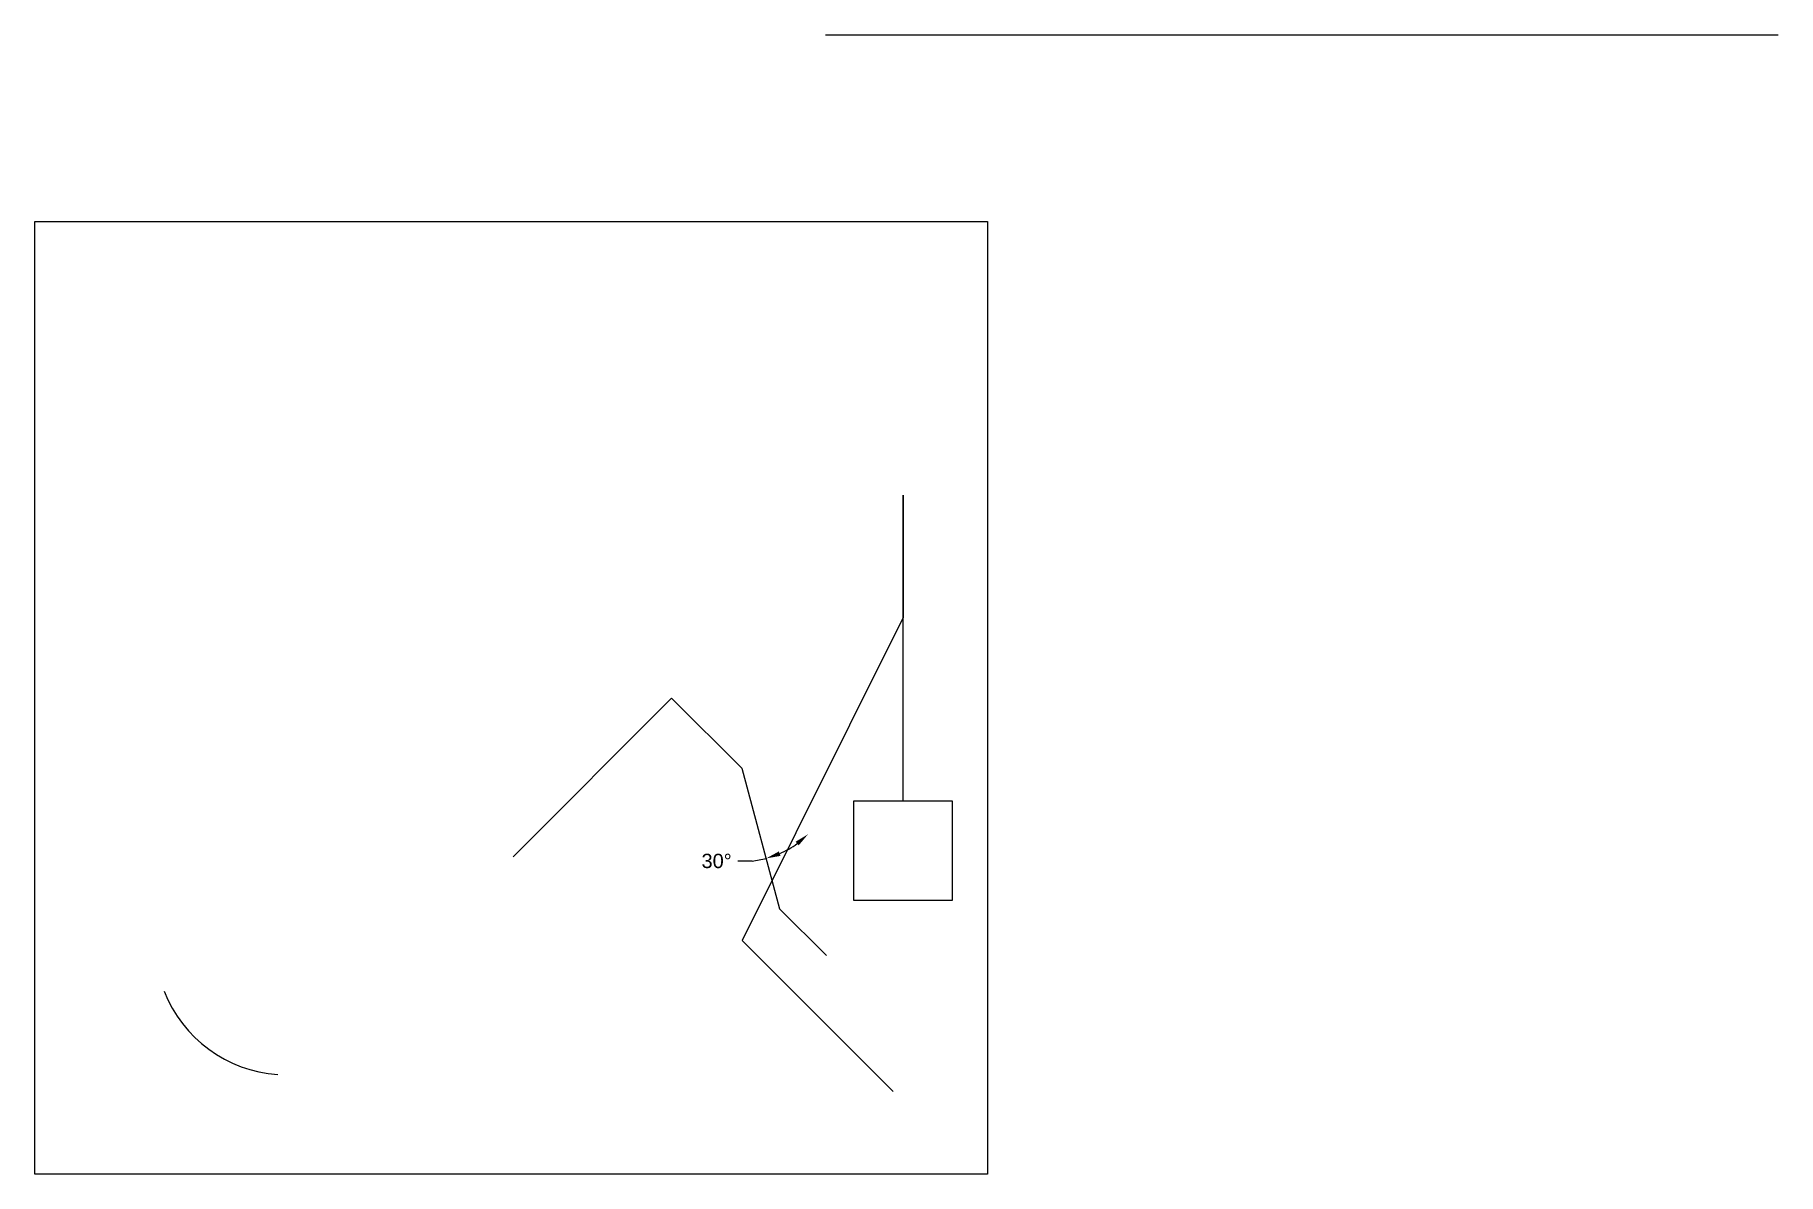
# Model space of a CAD drawing. Header units: inches. Extents: x 5.6 to 27.6, y 3.6 to 18.
import ezdxf

# ---------------------------------------------------------------- set-up
doc = ezdxf.new("R2010")
doc.units = ezdxf.units.IN
doc.header["$MEASUREMENT"] = 0
doc.layers.get('0').update_dxf_attribs({"color": 10})
doc.styles.get("Standard").update_dxf_attribs({"font": 'arial.ttf'})
doc.dimstyles.get("Standard").update_dxf_attribs({"dimtxt": 0.18, "dimasz": 0.18, "dimexe": 0.18, "dimexo": 0.0625, "dimgap": 0.09, "dimtad": 0, "dimtih": 1, "dimtoh": 1, "dimdec": 4, "dimzin": 0, "dimdsep": 46, "dimtxsty": 'Standard', "dimcen": 0.09, "dimadec": 0, "dimazin": 0, "dimtfac": 1, "dimtdec": 4, "dimtofl": 0, "dimtmove": 0, "dimatfit": 3, "dimfxl": 1, "dimtolj": 1, "dimtzin": 0, "dimarcsym": 0})
picture_1 = doc.add_image_def('image1.jpg', size_in_pixel=(2160, 2160))

# ---------------------------------------------------------------- blocks, each defined once
blk = doc.blocks.new('*D2')
at = {"color": 0, "lineweight": -2, "transparency": 16777216}
blk.add_line((14.648, 7.583), (14.468, 7.583), dxfattribs=at)
for start, end in [(293.77, 306.23), (276.23, 285)]:
    blk.add_arc((14.52, 8.753), 1.177, start, end, dxfattribs=at)
at = {"color": 0, "transparency": 16777216}
for points in [[(15.196, 7.826), (15.235, 7.781), (15.353, 7.921)], [(15.005, 7.648), (14.985, 7.704), (14.825, 7.616)]]:
    blk.add_solid(points, dxfattribs=at)
at = {"layer": 'Defpoints', "color": 0, "transparency": 16777216}
for p in [(14.52, 8.753), (14.558, 8.716), (15.195, 7.789), (15.688, 7.585), (14.995, 6.982)]:
    blk.add_point(p, dxfattribs=at)
at = {"color": 0, "transparency": 16777216, "insert": (14.201, 7.583), "char_height": 0.18, "attachment_point": 5}
blk.add_mtext('\\A1;30°', dxfattribs=at)

msp = doc.modelspace()

# ---------------------------------------------------------------- linework, layer by layer
msp.add_line((15.57202, 17.99059), (27.57202, 17.99059))
at = {"color": 0}
for p, q in [((16.54876, 8.33883), (16.54876, 12.19218)), ((16.54876, 12.19218), (16.54876, 10.64898)), ((16.54876, 10.64898), (14.5226, 6.58053)), ((13.63408, 9.63438), (11.63683, 7.63713)), ((13.63408, 9.63438), (14.52028, 8.75282)), ((14.52028, 8.75282), (14.99478, 6.98196)), ((14.99478, 6.98196), (15.58404, 6.3927)), ((14.5226, 6.58053), (15.60807, 5.49506)), ((15.60807, 5.49506), (16.42495, 4.67817))]:
    msp.add_line(p, q, dxfattribs=at)
msp.add_lwpolyline([(15.92376, 7.08883), (17.17376, 7.08883), (17.17376, 8.33883), (15.92376, 8.33883)], close=True)
msp.add_arc((8.79246, 6.55526), 1.6671, 201.459512, 265.853807, dxfattribs=at)

# ---------------------------------------------------------------- dimensions: what is measured, and where the dimension line sits
dim = msp.add_angular_dim_2l(base=(15.19538, 7.78886), line1=((14.55778, 8.71553), (15.68792, 7.58538)), line2=((14.52028, 8.75282), (14.99478, 6.98196)), dimstyle='Standard', dxfattribs=at)
dim.commit()
dim.dimension.update_dxf_attribs({"geometry": '*D2', "text_midpoint": (14.20145, 7.58293)})

# ---------------------------------------------------------------- pictures from other files: only their frames are drawn
image = msp.add_image(picture_1, insert=(5.61318, 3.63883), size_in_units=(12, 12))
image.dxf.flags = 7

doc.saveas('drawing.dxf')
